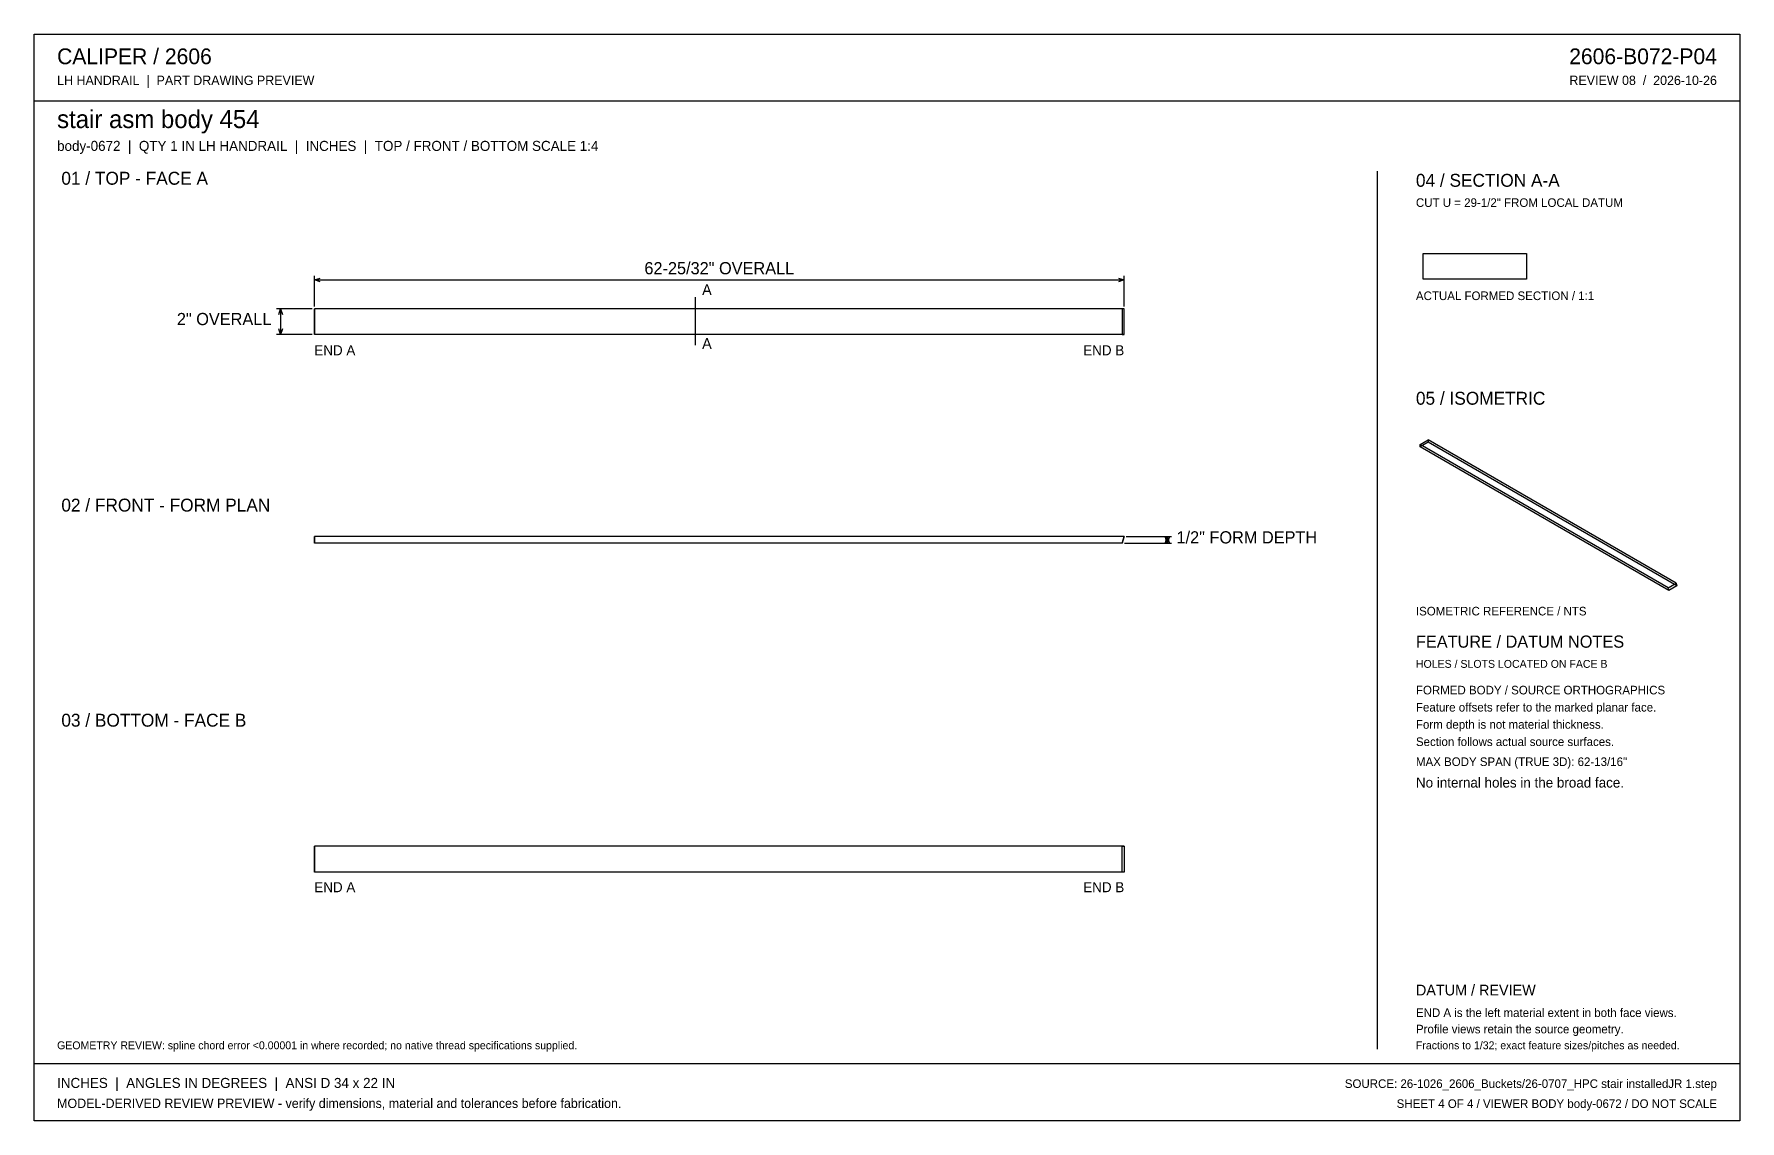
# Model space of a CAD drawing. Header units: inches. Extents: x 2 to 134, y 2 to 86.
import ezdxf
from ezdxf.enums import TextEntityAlignment as Align

# ---------------------------------------------------------------- set-up
doc = ezdxf.new("R2010")
doc.units = ezdxf.units.IN
doc.header["$MEASUREMENT"] = 0

msp = doc.modelspace()

# ---------------------------------------------------------------- linework, layer by layer
at = {"layer": 'ANNOTATION'}
for p, q in [((23.61, 65), (23.61, 67.39)), ((23.61, 67.06), (24.06, 67.19)), ((23.61, 67.06), (86.39, 67.06)), ((24.06, 66.92), (23.61, 67.06)), ((85.94, 67.19), (86.39, 67.06)), ((86.39, 67.06), (85.94, 66.92)), ((86.39, 65), (86.39, 67.39)), ((23.45, 64.83), (20.67, 64.83)), ((20.86, 64.39), (21, 64.83)), ((21, 64.83), (21, 62.83)), ((21, 64.83), (21.14, 64.39)), ((53.12, 65.72), (53.12, 62)), ((23.45, 62.83), (20.67, 62.83)), ((21, 62.83), (20.86, 63.28)), ((21.14, 63.28), (21, 62.83)), ((86.41, 46.67), (90.05, 46.67)), ((86.55, 47.17), (90.05, 47.17)), ((89.58, 46.72), (89.72, 47.17)), ((89.72, 46.67), (89.58, 47.11)), ((89.72, 47.17), (89.72, 46.67)), ((89.72, 47.17), (89.86, 46.72)), ((89.86, 47.11), (89.72, 46.67))]:
    msp.add_line(p, q, dxfattribs=at)
at = {"layer": 'OUTLINE'}
for p, q in [((1.89, 86.11), (134.11, 86.11)), ((1.89, 1.89), (1.89, 86.11)), ((134.11, 86.11), (134.11, 1.89)), ((1.89, 80.94), (134.11, 80.94)), ((106, 75.5), (106, 7.44)), ((109.56, 67.11), (109.56, 69.11)), ((109.56, 69.11), (117.56, 69.11)), ((117.56, 69.11), (117.56, 67.11)), ((117.56, 67.11), (109.56, 67.11)), ((86.39, 64.83), (23.61, 64.83)), ((86.24, 64.83), (23.61, 64.83)), ((23.61, 62.83), (23.61, 64.83)), ((23.61, 64.83), (23.61, 62.83)), ((86.39, 64.83), (86.24, 64.83)), ((86.24, 64.83), (86.24, 62.83)), ((86.39, 62.83), (86.39, 64.83)), ((86.24, 62.83), (23.61, 62.83)), ((86.39, 62.83), (23.61, 62.83)), ((86.24, 62.83), (86.39, 62.83)), ((109.33, 54.31), (109.95, 54.66)), ((109.95, 54.49), (109.33, 54.13)), ((128.56, 43.21), (109.33, 54.31)), ((109.33, 54.13), (109.33, 54.31)), ((129.18, 43.56), (109.95, 54.66)), ((109.95, 54.66), (109.95, 54.49)), ((129.22, 43.36), (109.95, 54.49)), ((128.61, 43), (109.33, 54.13)), ((86.39, 47.17), (23.61, 47.17)), ((86.39, 47.17), (23.61, 47.17)), ((23.61, 46.67), (23.61, 47.17)), ((23.61, 47.17), (23.61, 46.67)), ((86.24, 46.67), (23.61, 46.67)), ((86.24, 46.67), (23.61, 46.67)), ((86.39, 47.17), (86.24, 46.67)), ((86.24, 46.67), (86.39, 47.17)), ((128.56, 43.21), (129.18, 43.56)), ((128.61, 43), (128.56, 43.21)), ((129.22, 43.36), (128.61, 43)), ((129.18, 43.56), (129.22, 43.36)), ((86.24, 23.17), (23.61, 23.17)), ((86.39, 23.17), (23.61, 23.17)), ((23.61, 23.17), (23.61, 21.17)), ((23.61, 21.17), (23.61, 23.17)), ((86.24, 23.17), (86.39, 23.17)), ((86.24, 21.17), (86.24, 23.17)), ((86.39, 23.17), (86.39, 21.17)), ((86.39, 21.17), (23.61, 21.17)), ((86.24, 21.17), (23.61, 21.17)), ((86.39, 21.17), (86.24, 21.17)), ((1.89, 6.33), (134.11, 6.33)), ((134.11, 1.89), (1.89, 1.89))]:
    msp.add_line(p, q, dxfattribs=at)

# ---------------------------------------------------------------- texts
at = {"layer": 'ANNOTATION'}
for s, height, p in [('CALIPER / 2606', 1.2222, (3.67, 83.78)), ('LH HANDRAIL  |  PART DRAWING PREVIEW', 0.7222, (3.67, 82.17)), ('stair asm body 454', 1.3889, (3.67, 78.83)), ('body-0672  |  QTY 1 IN LH HANDRAIL  |  INCHES  |  TOP / FRONT / BOTTOM SCALE 1:4', 0.7778, (3.67, 77.06)), ('01 / TOP - FACE A', 1, (4, 74.44)), ('04 / SECTION A-A', 1, (109, 74.28)), ('CUT U = 29-1/2" FROM LOCAL DATUM', 0.6667, (109, 72.72)), ('A', 0.833, (53.67, 65.89)), ('ACTUAL FORMED SECTION / 1:1', 0.6667, (109, 65.5)), ('A', 0.833, (53.67, 61.72)), ('END A', 0.778, (23.61, 61.22)), ('05 / ISOMETRIC', 1, (109, 57.39)), ('02 / FRONT - FORM PLAN', 1, (4, 49.11)), ('1/2" FORM DEPTH', 0.9444, (90.44, 46.64)), ('ISOMETRIC REFERENCE / NTS', 0.6667, (109, 41.06)), ('FEATURE / DATUM NOTES', 0.9444, (109, 38.56)), ('HOLES / SLOTS LOCATED ON FACE B', 0.6111, (109, 37)), ('FORMED BODY / SOURCE ORTHOGRAPHICS', 0.6667, (109, 34.94)), ('03 / BOTTOM - FACE B', 1, (4, 32.44)), ('Feature offsets refer to the marked planar face.', 0.6667, (109, 33.61)), ('Form depth is not material thickness.', 0.6667, (109, 32.28)), ('Section follows actual source surfaces.', 0.6667, (109, 30.94)), ('MAX BODY SPAN (TRUE 3D): 62-13/16"', 0.6667, (109, 29.39)), ('No internal holes in the broad face.', 0.7778, (109, 27.72)), ('END A', 0.778, (23.61, 19.61)), ('DATUM / REVIEW', 0.8333, (109, 11.61)), ('END A is the left material extent in both face views.', 0.6667, (109, 9.94)), ('Profile views retain the source geometry.', 0.6667, (109, 8.67)), ('GEOMETRY REVIEW: spline chord error <0.00001 in where recorded; no native thread specifications supplied.', 0.61111, (3.67, 7.44)), ('Fractions to 1/32; exact feature sizes/pitches as needed.', 0.6111, (109, 7.44)), ('INCHES  |  ANGLES IN DEGREES  |  ANSI D 34 x 22 IN', 0.7778, (3.67, 4.44)), ('MODEL-DERIVED REVIEW PREVIEW - verify dimensions, material and tolerances before fabrication.', 0.7222, (3.67, 2.89))]:
    msp.add_text(s, height=height, dxfattribs=at).set_placement(p)
for s, height, p in [('2606-B072-P04', 1.2222, (132.33, 83.78)), ('REVIEW 08  /  2026-10-26', 0.7222, (132.33, 82.17)), ('2" OVERALL', 0.944, (20.28, 63.56)), ('END B', 0.778, (86.39, 61.22)), ('END B', 0.778, (86.39, 19.61)), ('SOURCE: 26-1026_2606_Buckets/26-0707_HPC stair installedJR 1.step', 0.6667, (132.33, 4.44)), ('SHEET 4 OF 4 / VIEWER BODY body-0672 / DO NOT SCALE', 0.6667, (132.33, 2.89))]:
    msp.add_text(s, height=height, dxfattribs=at).set_placement(p, align=Align.RIGHT)
msp.add_text('62-25/32" OVERALL', height=0.9444, dxfattribs=at).set_placement((55, 67.5), align=Align.CENTER)

doc.saveas('drawing.dxf')
